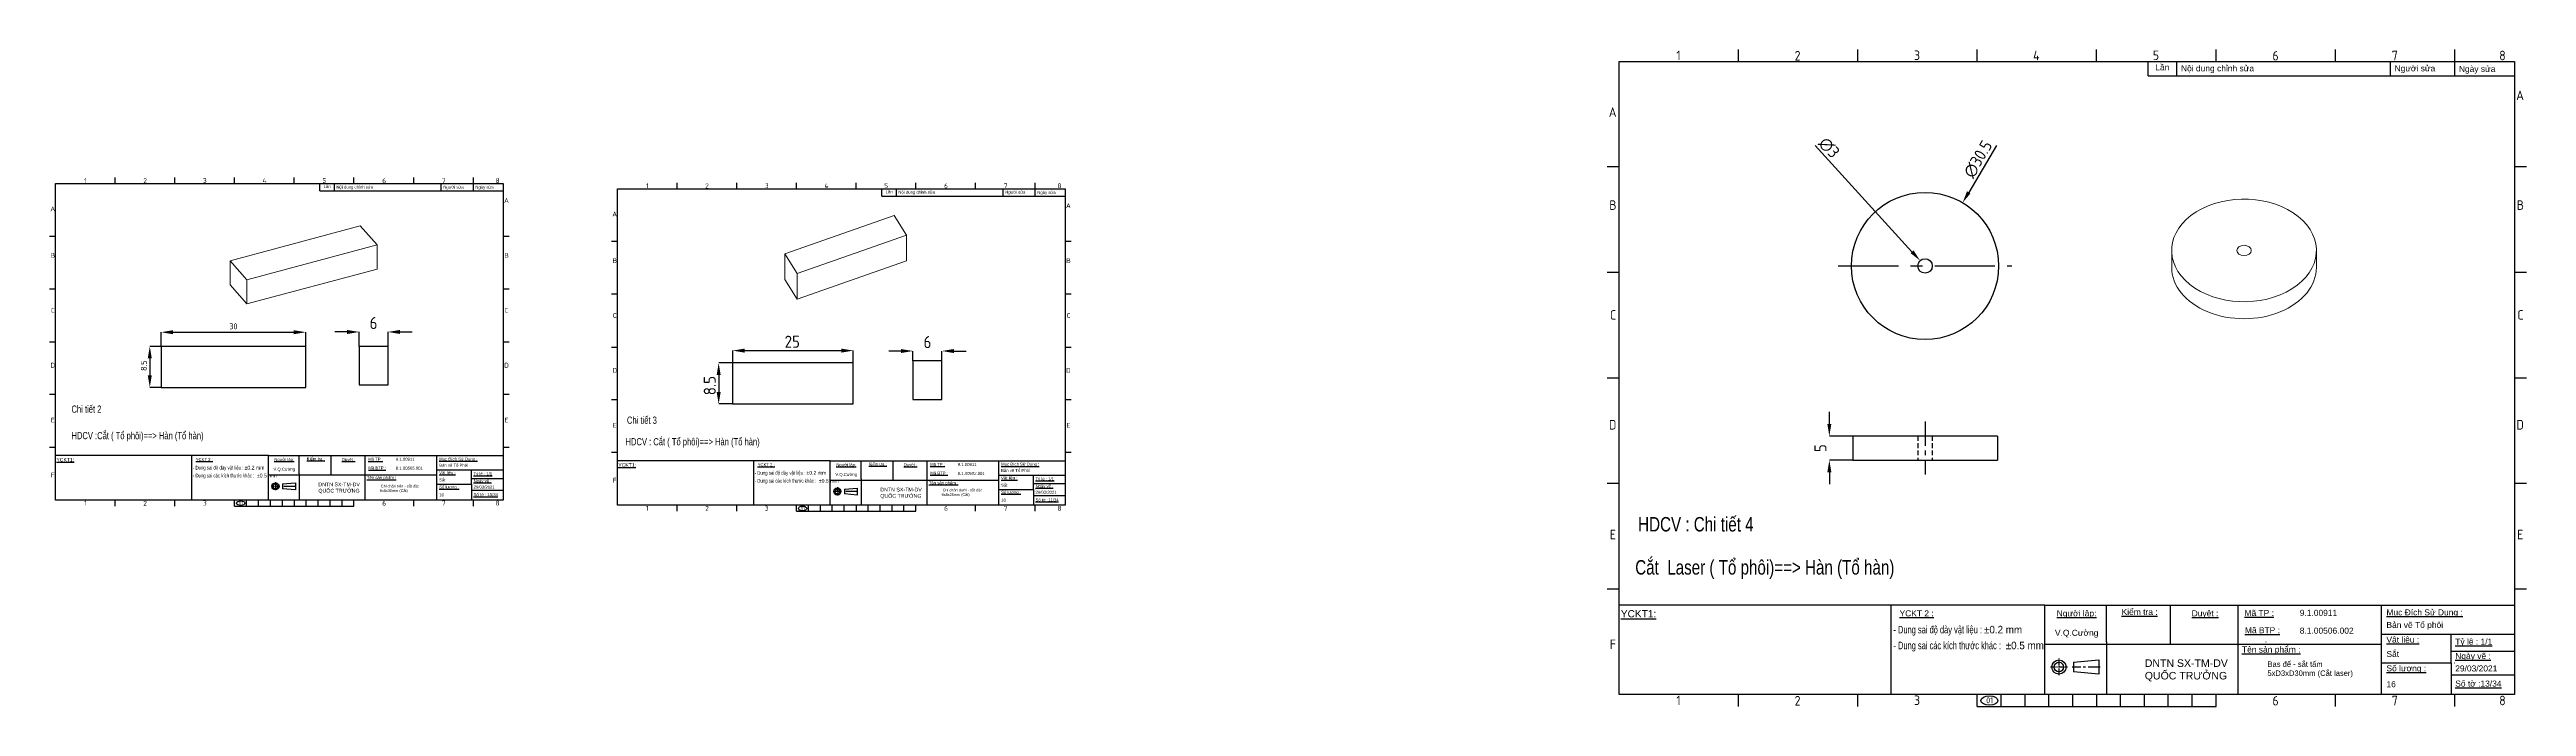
# Model space of a CAD drawing. Header units: millimetres. Extents: x -205945 to -46279, y 28253 to 108078.
# Drawn here: x -117146 to -116633, y 43703 to 43839 of the extents above; entities that cross this region are included whole.
import ezdxf

# ---------------------------------------------------------------- set-up
doc = ezdxf.new("R2010")
doc.units = ezdxf.units.MM
doc.header["$PDMODE"] = 2
for name, pattern in [('CENTER', [2, 1.25, -0.25, 0.25, -0.25]), ('CENTERX2', [4, 2.5, -0.5, 0.5, -0.5]), ('CONTPVMNIL', [0]), ('DASHEDX2', [1.5, 1, -0.5])]:
    doc.linetypes.add(name, pattern=pattern)
doc.layers.get('0').update_dxf_attribs({"linetype": 'CONTPVMNIL'})
doc.layers.get('DEFPOINTS').update_dxf_attribs({"color": 6})
for name, color, linetype in [('CENTER', 1, 'CENTERX2'), ('FRAME050', 6, 'Continuous'), ('hatch', 4, 'DASHEDX2'), ('MAIN', 7, 'Continuous')]:
    doc.layers.add(name, color=color, linetype=linetype)
doc.styles.add('ISOCP', font='isocp')
doc.styles.add('SLDTEXTSTYLE3', font='TXT', dxfattribs={"width": 0.65, "bigfont": 'bigfont'})
doc.styles.get("Standard").update_dxf_attribs({"font": 'isocp.shx'})
doc.styles.add('style1', font='arial.ttf', dxfattribs={"width": 0.75})
doc.dimstyles.new('Dim20$0', dxfattribs={"dimtxt": 20, "dimasz": 10, "dimexe": 0, "dimexo": 0, "dimgap": 0.6, "dimtad": 1, "dimtoh": 1, "dimdsep": 46, "dimtxsty": 'ISOCP', "dimcen": 0, "dimclrd": 3, "dimclre": 3, "dimclrt": 7, "dimadec": 3, "dimazin": 2, "dimtp": 0.05, "dimtm": 0.05, "dimtfac": 0.7, "dimtofl": 0, "dimtmove": 0, "dimatfit": 3, "dimfxl": 0, "dimtolj": 1, "dimarcsym": 0})
doc.dimstyles.new('Dim20$3', dxfattribs={"dimtxt": 20, "dimasz": 10, "dimexe": 0, "dimexo": 0, "dimgap": 0.6, "dimtad": 1, "dimtoh": 1, "dimdsep": 46, "dimtxsty": 'ISOCP', "dimcen": 0, "dimclrd": 3, "dimclre": 3, "dimclrt": 7, "dimadec": 3, "dimazin": 2, "dimtp": 0.05, "dimtm": 0.05, "dimtfac": 0.7, "dimtofl": 0, "dimtmove": 0, "dimatfit": 3, "dimfxl": 0, "dimtolj": 1, "dimarcsym": 0})

# ---------------------------------------------------------------- blocks, each defined once
blk = doc.blocks.new('ẢERHAEEH')
at = {"layer": 'FRAME050'}
for p, q in [((-261.36, 213.96), (-261.36, 217.92)), ((-221.76, 213.96), (-221.76, 217.92)), ((-182.16, 213.96), (-182.16, 217.92)), ((-142.56, 213.96), (-142.56, 217.92)), ((-102.96, 213.96), (-102.96, 217.92)), ((-63.36, 213.96), (-63.36, 217.92)), ((-23.76, 213.96), (-23.76, 217.92)), ((-300.96, 178.96), (-304.92, 178.96)), ((0, 178.96), (-3.96, 178.96)), ((-300.96, 143.96), (-304.92, 143.96)), ((0, 143.96), (-3.96, 143.96)), ((-304.92, 108.96), (-300.96, 108.96)), ((-3.96, 108.96), (0, 108.96)), ((-300.96, 73.96), (-304.92, 73.96)), ((0, 73.96), (-3.96, 73.96)), ((-300.96, 38.96), (-304.92, 38.96)), ((0, 38.96), (-3.96, 38.96)), ((-261.36, 0), (-261.36, 3.96)), ((-221.76, 0), (-221.76, 3.96)), ((-182.16, 0), (-182.16, 3.96)), ((-182.16, 0), (-102.96, 0)), ((-174.24, 0), (-174.24, 3.96)), ((-166.32, 0), (-166.32, 3.96)), ((-158.4, 0), (-158.4, 3.96)), ((-150.48, 0), (-150.48, 3.96)), ((-142.56, 3.96), (-142.56, 0)), ((-134.64, 0), (-134.64, 3.96)), ((-126.72, 0), (-126.72, 3.96)), ((-118.8, 0), (-118.8, 3.96)), ((-110.88, 0), (-110.88, 3.96)), ((-102.96, 0), (-102.96, 3.96)), ((-63.36, 0), (-63.36, 3.96)), ((-23.76, 0), (-23.76, 3.96))]:
    blk.add_line(p, q, dxfattribs=at)
at = {"layer": 'MAIN', "color": 7, "linetype": 'Continuous'}
blk.add_lwpolyline([(-300.96, 213.96), (-3.96, 213.96), (-3.96, 3.96), (-300.96, 3.96)], close=True, dxfattribs=at)
at = {"layer": 'FRAME050', "style": 'ISOCP'}
for s, p in [('1', (-281.95, 214.36)), ('2', (-242.72, 214.28)), ('3', (-203.13, 214.42)), ('4', (-163.63, 214.36)), ('5', (-123.93, 214.42)), ('6', (-84.25, 214.28)), ('7', (-44.67, 214.36)), ('8', (-9.03, 214.36)), ('A', (-304.37, 195.59)), ('A', (-3.41, 201.17)), ('B', (-304.21, 164.74)), ('B', (-3.25, 164.74)), ('C', (-303.97, 128.3)), ('C', (-3.01, 128.3)), ('D', (-304.3, 91.87)), ('D', (-3.34, 91.87)), ('E', (-304.05, 55.44)), ('E', (-3.09, 55.44)), ('F', (-304.05, 19.01)), ('1', (-281.95, 0.4)), ('2', (-242.72, 0.32)), ('3', (-203.13, 0.46)), ('6', (-84.25, 0.32)), ('7', (-44.67, 0.4)), ('8', (-9.03, 0.4))]:
    blk.add_text(s, height=3.17, dxfattribs=at).set_placement(p)
blk = doc.blocks.new('*D71')
at = {"color": 3, "lineweight": -2, "ltscale": 30, "transparency": 16777216}
for p, q in [((-117123.18, 43777.5), (-117123.18, 43780.44)), ((-117120.68, 43780.44), (-117095.68, 43780.44)), ((-117093.18, 43777.5), (-117093.18, 43780.44))]:
    blk.add_line(p, q, dxfattribs=at)
at = {"color": 3, "ltscale": 30, "transparency": 16777216}
for points in [[(-117120.68, 43780.85), (-117120.68, 43780.02), (-117123.18, 43780.44)], [(-117095.68, 43780.85), (-117095.68, 43780.02), (-117093.18, 43780.44)]]:
    blk.add_solid(points, dxfattribs=at)
at = {"layer": 'DEFPOINTS', "color": 0, "ltscale": 30, "transparency": 16777216}
for p in [(-117123.18, 43777.5), (-117093.18, 43780.44), (-117093.18, 43777.5)]:
    blk.add_point(p, dxfattribs=at)
at = {"color": 7, "ltscale": 30, "transparency": 16777216, "insert": (-117108.18, 43781.66), "char_height": 1.25, "attachment_point": 5, "style": 'ISOCP'}
blk.add_mtext('\\A1;30', dxfattribs=at)
blk = doc.blocks.new('*D72')
at = {"color": 3, "lineweight": -2, "ltscale": 30, "transparency": 16777216}
for p, q in [((-117123.18, 43777.5), (-117125.52, 43777.5)), ((-117125.52, 43775), (-117125.52, 43771.5)), ((-117123.18, 43769), (-117125.52, 43769))]:
    blk.add_line(p, q, dxfattribs=at)
at = {"color": 3, "ltscale": 30, "transparency": 16777216}
for points in [[(-117125.94, 43775), (-117125.1, 43775), (-117125.52, 43777.5)], [(-117125.94, 43771.5), (-117125.1, 43771.5), (-117125.52, 43769)]]:
    blk.add_solid(points, dxfattribs=at)
at = {"layer": 'DEFPOINTS', "color": 0, "ltscale": 30, "transparency": 16777216}
for p in [(-117123.18, 43777.5), (-117125.52, 43769), (-117123.18, 43769)]:
    blk.add_point(p, dxfattribs=at)
at = {"color": 7, "ltscale": 30, "transparency": 16777216, "insert": (-117126.74, 43773.5), "char_height": 1.25, "attachment_point": 5, "rotation": 90, "style": 'ISOCP'}
blk.add_mtext('\\A1;8.5', dxfattribs=at)
blk = doc.blocks.new('*D73')
at = {"color": 3, "lineweight": -2, "ltscale": 30, "transparency": 16777216}
for p, q in [((-117084.63, 43780.49), (-117087.13, 43780.49)), ((-117082.13, 43777.5), (-117082.13, 43780.49)), ((-117076.13, 43777.5), (-117076.13, 43780.49)), ((-117073.63, 43780.49), (-117071.13, 43780.49))]:
    blk.add_line(p, q, dxfattribs=at)
at = {"color": 3, "ltscale": 30, "transparency": 16777216}
for points in [[(-117084.63, 43780.91), (-117084.63, 43780.07), (-117082.13, 43780.49)], [(-117073.63, 43780.91), (-117073.63, 43780.07), (-117076.13, 43780.49)]]:
    blk.add_solid(points, dxfattribs=at)
at = {"layer": 'DEFPOINTS', "color": 0, "ltscale": 30, "transparency": 16777216}
for p in [(-117082.13, 43777.5), (-117076.13, 43780.49), (-117076.13, 43777.5)]:
    blk.add_point(p, dxfattribs=at)
at = {"color": 7, "ltscale": 30, "transparency": 16777216, "insert": (-117079.13, 43782.34), "char_height": 2.5, "attachment_point": 5, "style": 'ISOCP'}
blk.add_mtext('\\A1;6', dxfattribs=at)
blk = doc.blocks.new('A$C64CD57F1')
at = {"color": 0, "linetype": 'Continuous', "lineweight": 0, "extrusion": (5.55112e-16, 0.83647, 0.548013)}
for p, q in [((16840.34, -72549.26), (16813.37, -72556.47)), ((16843.84, -72553.2), (16840.34, -72549.26)), ((16843.84, -72553.2), (16816.87, -72560.41)), ((16843.84, -72558.22), (16843.84, -72553.2)), ((16813.37, -72556.47), (16813.37, -72561.49)), ((16816.87, -72560.41), (16813.37, -72556.47)), ((16813.37, -72561.49), (16816.87, -72565.43)), ((16843.84, -72558.22), (16816.87, -72565.43)), ((16816.87, -72565.43), (16816.87, -72560.41))]:
    blk.add_line(p, q, dxfattribs=at)
blk = doc.blocks.new('*D77')
at = {"color": 3, "lineweight": -2, "ltscale": 30, "transparency": 16777216}
for p, q in [((-117004.69, 43774.06), (-117004.69, 43776.62)), ((-117002.19, 43776.62), (-116982.19, 43776.62)), ((-116979.69, 43774.06), (-116979.69, 43776.62))]:
    blk.add_line(p, q, dxfattribs=at)
at = {"color": 3, "ltscale": 30, "transparency": 16777216}
for points in [[(-117002.19, 43777.04), (-117002.19, 43776.2), (-117004.69, 43776.62)], [(-116982.19, 43777.04), (-116982.19, 43776.2), (-116979.69, 43776.62)]]:
    blk.add_solid(points, dxfattribs=at)
at = {"layer": 'DEFPOINTS', "color": 0, "ltscale": 30, "transparency": 16777216}
for p in [(-117004.69, 43774.06), (-116979.69, 43776.62), (-116979.69, 43774.06)]:
    blk.add_point(p, dxfattribs=at)
at = {"color": 7, "ltscale": 30, "transparency": 16777216, "insert": (-116992.33, 43778.47), "char_height": 2.5, "attachment_point": 5, "style": 'ISOCP'}
blk.add_mtext('\\A1;25', dxfattribs=at)
blk = doc.blocks.new('*D75')
at = {"color": 3, "lineweight": -2, "ltscale": 30, "transparency": 16777216}
for p, q in [((-117004.69, 43774.06), (-117007.59, 43774.06)), ((-117007.59, 43771.56), (-117007.59, 43768.06)), ((-117004.69, 43765.56), (-117007.59, 43765.56))]:
    blk.add_line(p, q, dxfattribs=at)
at = {"color": 3, "ltscale": 30, "transparency": 16777216}
for points in [[(-117008.01, 43771.56), (-117007.18, 43771.56), (-117007.59, 43774.06)], [(-117008.01, 43768.06), (-117007.18, 43768.06), (-117007.59, 43765.56)]]:
    blk.add_solid(points, dxfattribs=at)
at = {"layer": 'DEFPOINTS', "color": 0, "ltscale": 30, "transparency": 16777216}
for p in [(-117004.69, 43774.06), (-117007.59, 43765.56), (-117004.69, 43765.56)]:
    blk.add_point(p, dxfattribs=at)
at = {"color": 7, "ltscale": 30, "transparency": 16777216, "insert": (-117009.44, 43769.37), "char_height": 2.5, "attachment_point": 5, "rotation": 90, "style": 'ISOCP'}
blk.add_mtext('\\A1;8.5', dxfattribs=at)
blk = doc.blocks.new('*D76')
at = {"color": 3, "lineweight": -2, "ltscale": 30, "transparency": 16777216}
for p, q in [((-116969.81, 43776.54), (-116972.31, 43776.54)), ((-116967.31, 43774.48), (-116967.31, 43776.54)), ((-116961.31, 43774.48), (-116961.31, 43776.54)), ((-116958.81, 43776.54), (-116956.31, 43776.54))]:
    blk.add_line(p, q, dxfattribs=at)
at = {"color": 3, "ltscale": 30, "transparency": 16777216}
for points in [[(-116969.81, 43776.95), (-116969.81, 43776.12), (-116967.31, 43776.54)], [(-116958.81, 43776.95), (-116958.81, 43776.12), (-116961.31, 43776.54)]]:
    blk.add_solid(points, dxfattribs=at)
at = {"layer": 'DEFPOINTS', "color": 0, "ltscale": 30, "transparency": 16777216}
for p in [(-116967.31, 43774.48), (-116961.31, 43776.54), (-116961.31, 43774.48)]:
    blk.add_point(p, dxfattribs=at)
at = {"color": 7, "ltscale": 30, "transparency": 16777216, "insert": (-116964.31, 43778.39), "char_height": 2.5, "attachment_point": 5, "style": 'ISOCP'}
blk.add_mtext('\\A1;6', dxfattribs=at)
blk = doc.blocks.new('A$C16227D3D')
at = {"color": 0, "linetype": 'Continuous', "lineweight": 0, "extrusion": (0, 0.665989, 0.745962)}
for p, q in [((132610.7, 11330.09), (132633.31, 11338.05)), ((132633.31, 11338.05), (132635.87, 11334)), ((132613.26, 11326.04), (132635.87, 11334)), ((132635.87, 11334), (132635.87, 11328.67)), ((132610.7, 11330.09), (132613.26, 11326.04)), ((132610.7, 11324.76), (132610.7, 11330.09)), ((132613.26, 11320.71), (132635.87, 11328.67)), ((132613.26, 11320.71), (132610.7, 11324.76)), ((132613.26, 11326.04), (132613.26, 11320.71))]:
    blk.add_line(p, q, dxfattribs=at)
blk = doc.blocks.new('A$C77DE2C62')
at = {"color": 0, "linetype": 'Continuous', "lineweight": 0, "extrusion": (0, 0.705197, 0.709011)}
for p, q in [((73145.08, 19805.38), (73145.08, 19801.86)), ((73175.08, 19805.38), (73175.08, 19801.86))]:
    blk.add_line(p, q, dxfattribs=at)
at = {"color": 0, "linetype": 'Continuous', "lineweight": 0}
blk.add_ellipse((73160.08, 19805.38), major_axis=(15, 0), ratio=0.709011, start_param=-5.56012, end_param=0.723065, dxfattribs=at)
at = {"color": 0, "linetype": 'Continuous', "lineweight": 0, "extrusion": (-2.92725e-17, 3.33067e-16, -1)}
blk.add_ellipse((73160.08, 19805.38), major_axis=(-1.5, 0), ratio=0.709011, start_param=-3.864657629416494, end_param=2.418527677763092, dxfattribs=at)
at = {"color": 0, "linetype": 'Continuous', "lineweight": 0, "extrusion": (-6.85472e-18, 2.77556e-16, -1)}
blk.add_ellipse((73160.08, 19801.86), major_axis=(15, 0), ratio=0.709011, start_param=0, end_param=3.141593, dxfattribs=at)
blk = doc.blocks.new('*D231')
at = {"color": 3, "lineweight": -2, "ltscale": 30, "transparency": 16777216}
for p, q in [((-116777.35, 43761.41), (-116777.35, 43763.91)), ((-116772.52, 43758.91), (-116777.35, 43758.91)), ((-116772.52, 43753.91), (-116777.35, 43753.91)), ((-116777.35, 43751.41), (-116777.35, 43748.91))]:
    blk.add_line(p, q, dxfattribs=at)
at = {"color": 3, "ltscale": 30, "transparency": 16777216}
for points in [[(-116777.77, 43761.41), (-116776.94, 43761.41), (-116777.35, 43758.91)], [(-116777.77, 43751.41), (-116776.94, 43751.41), (-116777.35, 43753.91)]]:
    blk.add_solid(points, dxfattribs=at)
at = {"layer": 'DEFPOINTS', "color": 0, "ltscale": 30, "transparency": 16777216}
for p in [(-116772.52, 43758.91), (-116777.35, 43753.91), (-116772.52, 43753.91)]:
    blk.add_point(p, dxfattribs=at)
at = {"color": 7, "ltscale": 30, "transparency": 16777216, "insert": (-116779.2, 43756.41), "char_height": 2.5, "attachment_point": 5, "rotation": 90, "style": 'ISOCP'}
blk.add_mtext('\\A1;5', dxfattribs=at)
blk = doc.blocks.new('*D232')
at = {"color": 3, "lineweight": -2, "ltscale": 30, "transparency": 16777216}
blk.add_line((-116742.69, 43819.15), (-116748.46, 43809.43), dxfattribs=at)
at = {"color": 3, "ltscale": 30, "transparency": 16777216}
blk.add_solid([(-116748.82, 43809.65), (-116748.1, 43809.22), (-116749.73, 43807.29)], dxfattribs=at)
at = {"layer": 'DEFPOINTS', "color": 0, "ltscale": 30, "transparency": 16777216}
for p in [(-116749.73, 43807.29), (-116765.3, 43781.06)]:
    blk.add_point(p, dxfattribs=at)
at = {"color": 7, "ltscale": 30, "transparency": 16777216, "insert": (-116746.53, 43816.31), "char_height": 2.5, "attachment_point": 5, "rotation": 59.3065, "style": 'ISOCP'}
blk.add_mtext('\\A1;∅30.5', dxfattribs=at)
blk = doc.blocks.new('*D233')
at = {"color": 3, "lineweight": -2, "ltscale": 30, "transparency": 16777216}
blk.add_line((-116780.31, 43819.13), (-116760.22, 43797.13), dxfattribs=at)
at = {"color": 3, "ltscale": 30, "transparency": 16777216}
blk.add_solid([(-116759.91, 43797.41), (-116760.52, 43796.84), (-116758.53, 43795.28)], dxfattribs=at)
at = {"layer": 'DEFPOINTS', "color": 0, "ltscale": 30, "transparency": 16777216}
for p in [(-116758.53, 43795.28), (-116756.51, 43793.06)]:
    blk.add_point(p, dxfattribs=at)
at = {"color": 7, "ltscale": 30, "transparency": 16777216, "insert": (-116777.41, 43818.7), "char_height": 2.5, "attachment_point": 5, "rotation": 312.403, "style": 'ISOCP'}
blk.add_mtext('\\A1;∅3', dxfattribs=at)

msp = doc.modelspace()

# ---------------------------------------------------------------- linework, layer by layer
at = {"ltscale": 30}
for p, q in [((-116742.519, 43758.915, 0), (-116772.519, 43758.915, 0)), ((-116772.519, 43758.915, 0), (-116772.519, 43753.915, 0)), ((-116742.519, 43758.915, 0), (-116742.519, 43753.915, 0)), ((-116772.519, 43753.915, 0), (-116742.519, 43753.915, 0))]:
    msp.add_line(p, q, dxfattribs=at)
for p, q in [((-117100.927, 43754.877), (-117145.063, 43754.877)), ((-117116.879, 43754.877), (-117116.879, 43745.629)), ((-117087.956, 43754.877), (-117087.956, 43750.845)), ((-117066.022, 43751.891), (-117066.022, 43754.877)), ((-116984.446, 43753.798, 0), (-117028.582, 43753.798, 0)), ((-117000.398, 43753.798, 0), (-117000.398, 43744.55, 0)), ((-116971.475, 43753.798, 0), (-116971.475, 43749.766, 0)), ((-116949.541, 43750.813, 0), (-116949.541, 43753.798, 0)), ((-117100.927, 43750.845), (-117080.878, 43750.845)), ((-117094.553, 43751.101), (-117094.553, 43745.629)), ((-117058.822, 43750.133), (-117052.25, 43750.133)), ((-117058.822, 43747.682), (-117052.25, 43747.682)), ((-116984.446, 43749.766, 0), (-116964.397, 43749.766, 0)), ((-116978.072, 43750.022, 0), (-116978.072, 43744.55, 0)), ((-116961.549, 43750.022, 0), (-116961.509, 43750.022, 0)), ((-116942.341, 43749.054, 0), (-116935.769, 43749.054, 0)), ((-116942.341, 43746.603, 0), (-116935.769, 43746.603, 0)), ((-116732.673, 43723.815), (-116820.945, 43723.815)), ((-116764.577, 43723.815), (-116764.577, 43705.32)), ((-116706.732, 43723.815), (-116706.732, 43715.751)), ((-116662.864, 43717.845), (-116662.864, 43723.815)), ((-116732.673, 43715.751), (-116692.575, 43715.751)), ((-116719.925, 43716.264), (-116719.925, 43705.32)), ((-116686.88, 43716.264), (-116686.8, 43716.264)), ((-116648.464, 43714.328), (-116635.32, 43714.328)), ((-116648.464, 43709.426), (-116635.32, 43709.426))]:
    msp.add_line(p, q)
at = {"ltscale": 3}
for p, q in [((-117080.878, 43750.845), (-117066.022, 43750.845)), ((-116964.397, 43749.766, 0), (-116949.541, 43749.766, 0)), ((-116692.575, 43715.751), (-116662.864, 43715.751))]:
    msp.add_line(p, q, dxfattribs=at)
at = {"linetype": 'ByBlock'}
for p, q in [((-117058.822, 43748.929), (-117058.822, 43745.629)), ((-116942.341, 43747.85, 0), (-116942.341, 43744.55, 0)), ((-116648.464, 43711.92), (-116648.464, 43705.32))]:
    msp.add_line(p, q, dxfattribs=at)
at = {"ltscale": 30}
for points in [[(-117093.177, 43768.997), (-117093.177, 43777.497), (-117123.177, 43777.497), (-117123.177, 43768.997)], [(-117076.126, 43769.497), (-117076.126, 43777.497), (-117082.126, 43777.497), (-117082.126, 43769.497)]]:
    msp.add_lwpolyline(points, close=True, dxfattribs=at)
at = {"ltscale": 30, "elevation": 0}
for points in [[(-116979.694, 43765.557), (-116979.694, 43774.057), (-117004.694, 43774.057), (-117004.694, 43765.557)], [(-116961.31, 43766.476), (-116961.31, 43774.476), (-116967.31, 43774.476), (-116967.31, 43766.476)]]:
    msp.add_lwpolyline(points, close=True, dxfattribs=at)
at = {"ltscale": 30}
for radius in [15.25, 1.5]:
    msp.add_circle((-116757.519, 43794.171, 0), radius, dxfattribs=at)
at = {"color": 1}
for centre, major_axis in [((-117106.671, 43744.996), (-0.878, 0)), ((-116990.19, 43743.917, 0), (-0.878, 0)), ((-116744.162, 43704.054), (-1.757, 0))]:
    msp.add_ellipse(centre, major_axis=major_axis, ratio=0.5517163, dxfattribs=at)
at = {"layer": 'CENTER', "ltscale": 5}
msp.add_line((-116775.519, 43794.171, 0), (-116739.519, 43794.171, 0), dxfattribs=at)
at = {"layer": 'CENTER', "ltscale": 2}
msp.add_line((-116757.519, 43761.915, 0), (-116757.519, 43750.915, 0), dxfattribs=at)
at = {"layer": 'CENTER', "color": 1, "linetype": 'CENTER', "ltscale": 0.05}
for p, q in [((-117098.582, 43748.481), (-117100.365, 43748.481)), ((-117099.473, 43749.372), (-117099.473, 43747.59)), ((-116982.101, 43747.402, 0), (-116983.884, 43747.402, 0)), ((-116982.992, 43748.293, 0), (-116982.992, 43746.511, 0)), ((-116727.983, 43711.024), (-116731.548, 43711.024)), ((-116729.766, 43712.807), (-116729.766, 43709.241))]:
    msp.add_line(p, q, dxfattribs=at)
at = {"layer": 'CENTER'}
for p, q in [((-117095.2, 43748.481), (-117098.089, 43748.481)), ((-116978.719, 43747.402, 0), (-116981.608, 43747.402, 0)), ((-116721.22, 43711.024), (-116726.997, 43711.024))]:
    msp.add_line(p, q, dxfattribs=at)
at = {"layer": 'hatch'}
for p, q in [((-116759.019, 43758.915, 0), (-116759.019, 43753.915, 0)), ((-116756.019, 43758.915, 0), (-116756.019, 43753.915, 0))]:
    msp.add_line(p, q, dxfattribs=at)
at = {"layer": 'MAIN'}
for p, q in [((-116711.296, 43833.57), (-116711.296, 43836.57)), ((-116705.296, 43833.57), (-116705.296, 43836.57)), ((-116661.029, 43833.57), (-116661.029, 43836.57)), ((-116647.695, 43833.57), (-116647.695, 43836.57)), ((-116711.296, 43833.57), (-116635.32, 43833.57)), ((-117090.238, 43809.754), (-117090.238, 43811.254)), ((-117090.238, 43809.754), (-117052.25, 43809.754)), ((-117087.238, 43809.754), (-117087.238, 43811.254)), ((-117065.105, 43809.754), (-117065.105, 43811.254)), ((-117058.438, 43809.754), (-117058.438, 43811.254)), ((-116973.757, 43808.675, 0), (-116973.757, 43810.175, 0)), ((-116973.757, 43808.675, 0), (-116935.769, 43808.675, 0)), ((-116970.757, 43808.675, 0), (-116970.757, 43810.175, 0)), ((-116948.624, 43808.675, 0), (-116948.624, 43810.175, 0)), ((-116941.957, 43808.675, 0), (-116941.957, 43810.175, 0)), ((-117100.927, 43754.877), (-117052.25, 43754.877)), ((-117100.927, 43750.845), (-117100.927, 43754.877)), ((-117094.553, 43751.101), (-117094.553, 43754.877)), ((-117080.878, 43751.891), (-117080.878, 43754.877)), ((-117080.878, 43748.929), (-117080.878, 43751.891)), ((-117066.022, 43751.891), (-117052.25, 43751.891)), ((-117066.022, 43748.929), (-117066.022, 43751.891)), ((-117058.822, 43748.929), (-117058.822, 43751.891)), ((-116984.446, 43753.798, 0), (-116935.769, 43753.798, 0)), ((-116984.446, 43749.766, 0), (-116984.446, 43753.798, 0)), ((-116978.072, 43750.022, 0), (-116978.072, 43753.798, 0)), ((-116964.397, 43750.813, 0), (-116964.397, 43753.798, 0)), ((-117100.927, 43745.629), (-117100.927, 43750.845)), ((-117097.975, 43748.971), (-117095.341, 43749.216)), ((-117097.975, 43748.971), (-117097.975, 43747.991)), ((-117095.341, 43747.746), (-117097.975, 43747.991)), ((-117095.341, 43749.216), (-117095.341, 43747.746)), ((-117080.878, 43745.629), (-117080.878, 43748.929)), ((-117066.022, 43748.929), (-117058.822, 43748.929)), ((-117066.022, 43745.629), (-117066.022, 43748.929)), ((-117058.463, 43748.929), (-117058.45, 43748.929)), ((-116984.446, 43744.55, 0), (-116984.446, 43749.766, 0)), ((-116981.494, 43747.892, 0), (-116978.86, 43748.137, 0)), ((-116981.494, 43747.892, 0), (-116981.494, 43746.912, 0)), ((-116978.86, 43746.667, 0), (-116981.494, 43746.912, 0)), ((-116978.86, 43748.137, 0), (-116978.86, 43746.667, 0)), ((-116964.397, 43747.85, 0), (-116964.397, 43750.813, 0)), ((-116964.397, 43744.55, 0), (-116964.397, 43747.85, 0)), ((-116949.541, 43750.813, 0), (-116935.769, 43750.813, 0)), ((-116949.541, 43747.85, 0), (-116949.541, 43750.813, 0)), ((-116949.541, 43747.85, 0), (-116942.341, 43747.85, 0)), ((-116949.541, 43744.55, 0), (-116949.541, 43747.85, 0)), ((-116942.341, 43747.85, 0), (-116942.341, 43750.813, 0)), ((-116941.982, 43747.85, 0), (-116941.969, 43747.85, 0)), ((-116732.673, 43723.815), (-116635.32, 43723.815)), ((-116732.673, 43715.751), (-116732.673, 43723.815)), ((-116719.925, 43716.264), (-116719.925, 43723.815)), ((-116692.575, 43717.845), (-116692.575, 43723.815)), ((-116732.673, 43705.32), (-116732.673, 43715.751)), ((-116692.575, 43711.92), (-116692.575, 43717.845)), ((-116662.864, 43717.845), (-116635.32, 43717.845)), ((-116662.864, 43711.92), (-116662.864, 43717.845)), ((-116648.464, 43711.92), (-116648.464, 43717.845)), ((-116726.769, 43712.004), (-116721.502, 43712.494)), ((-116726.769, 43712.004), (-116726.769, 43710.044)), ((-116721.502, 43712.494), (-116721.502, 43709.554)), ((-116692.575, 43705.32), (-116692.575, 43711.92)), ((-116662.864, 43711.92), (-116648.464, 43711.92)), ((-116662.864, 43705.32), (-116662.864, 43711.92)), ((-116647.745, 43711.92), (-116647.719, 43711.92)), ((-116721.502, 43709.554), (-116726.769, 43710.044))]:
    msp.add_line(p, q, dxfattribs=at)
for centre, radius in [((-117099.473, 43748.481), 0.735), ((-117099.473, 43748.481), 0.49), ((-116982.992, 43747.402, 0), 0.735), ((-116982.992, 43747.402, 0), 0.49), ((-116729.766, 43711.024), 1.47), ((-116729.766, 43711.024), 0.98)]:
    msp.add_circle(centre, radius, dxfattribs=at)

# ---------------------------------------------------------------- block references
for p, xscale, yscale, zscale in [((-116632.845, 43702.845), 0.625, 0.625, 0.625), ((-117051.013, 43744.391), 0.3125, 0.3125, 0.3125), ((-116934.532, 43743.313, 0), 0.3125, 0.3125, 0.3125)]:
    msp.add_blockref('ẢERHAEEH', p, dxfattribs=dict(xscale=xscale, yscale=yscale, zscale=zscale))
at = {"ltscale": 3}
for name, p in [('A$C77DE2C62', (-189851.47, 23992.01, 0)), ('A$C16227D3D', (-249604.548, 32466.572, 0)), ('A$C64CD57F1', (-133922.252, 116351.723, 0))]:
    msp.add_blockref(name, p, dxfattribs=at)

# ---------------------------------------------------------------- texts
at = {"attachment_point": 1}
for s, insert, char_height, width in [('{\\fArial|b0|i0|c0|p34;Lần}', (-116709.785, 43835.978), 1.25, 24.50884), ('{\\fArial|b0|i0|c0|p34;Lần}', (-117089.483, 43810.958), 0.625, 24.50884), ('{\\fArial|b0|i0|c0|p34;Lần}', (-116973.002, 43809.879, 0), 0.625, 24.50884), ('{\\fArial|b0|i0|c0|p34;\\LYCKT1:}', (-117144.878, 43754.378), 0.75, 28.97216), ('{\\fArial|b0|i0|c0|p34;\\LYCKT1:}', (-117028.397, 43753.299, 0), 0.75, 28.97216), ('{\\fArial|b0|i0|c0|p34;29/03/2021}', (-117058.397, 43748.646), 0.625, 11.98235), ('{\\fArial|b0|i0|c0|p34;29/03/2021}', (-116941.916, 43747.567, 0), 0.625, 11.98235), ('{\\fArial|b0|i0|c0|p34;\\LYCKT1:}', (-116820.576, 43722.818), 1.5, 28.97216), ('{\\fArial|b0|i0|c0|p34;29/03/2021}', (-116647.613, 43711.354), 1.25, 11.98235)]:
    msp.add_mtext(s, dxfattribs=dict(at, insert=insert, char_height=char_height, width=width))
at = {"color": 0, "attachment_point": 1, "style": 'SLDTEXTSTYLE3'}
for s, insert, char_height, width in [('{\\fArial|b0|i0|c0|p34;\\W1;\\C256;Nội dung chỉnh sửa}', (-116704.458, 43835.772), 1.25, 22.90668), ('{\\fArial|b0|i0|c0|p34;\\W1;\\C256;Người sửa}', (-116660.191, 43835.772), 1.25, 22.90668), ('{\\fArial|b0|i0|c0|p34;\\W1;\\C256;Ngày sửa}', (-116646.857, 43835.663), 1.25, 22.90668), ('{\\fArial|b0|i0|c0|p34;\\W1;\\C256;Nội dung chỉnh sửa}', (-117086.82, 43810.855), 0.625, 11.45334), ('{\\fArial|b0|i0|c0|p34;\\W1;\\C256;Người sửa}', (-117064.686, 43810.855), 0.625, 11.45334), ('{\\fArial|b0|i0|c0|p34;\\W1;\\C256;Ngày sửa}', (-117058.019, 43810.8), 0.625, 11.45334), ('{\\fArial|b0|i0|c0|p34;\\W1;\\C256;Nội dung chỉnh sửa}', (-116970.339, 43809.776, 0), 0.625, 11.45334), ('{\\fArial|b0|i0|c0|p34;\\W1;\\C256;Người sửa}', (-116948.205, 43809.776, 0), 0.625, 11.45334), ('{\\fArial|b0|i0|c0|p34;\\W1;\\C256;Ngày sửa}', (-116941.538, 43809.722, 0), 0.625, 11.45334), ('{\\fArial|b0|i0|c0|p34; - Dung sai độ dày vật liệu : \\W0.933;%%P0.2 mm}', (-117116.845, 43752.747), 0.78125, 25.18346), ('{\\fArial|b0|i0|c0|p34;\\W1;\\L\\C256;YCKT 2 :}', (-117115.99, 43754.356), 0.625, 4.34193), ('{\\fArial|b0|i0|c0|p34;\\W1;\\C256;V.Q.Cường}', (-117099.884, 43752.34), 0.625, 4.34193), ('{\\fArial|b0|i0|c0|p34;\\W1;\\L\\C256;Người lập:}', (-117099.703, 43754.356), 0.625, 4.34193), ('{\\fArial|b0|i0|c0|p34;\\W1;\\L\\C256;Kiểm tra :}', (-117092.976, 43754.507), 0.625, 4.34193), ('{\\fArial|b0|i0|c0|p34;\\W1;\\L\\C256;Duyệt :}', (-117085.711, 43754.356), 0.625, 4.34193), ('{\\fArial|b0|i0|c0|p34;\\W1;\\L\\C256;Mã TP :}', (-117080.238, 43754.4), 0.625, 4.34193), ('{\\fArial|b0|i0|c0|p34;\\W1;\\L\\C256;Mã BTP :}', (-117080.198, 43752.611), 0.625, 4.34193), ('{\\fArial|b0|i0|c0|p34;\\W1;\\C256;8.1.00505.001}', (-117074.51, 43752.562), 0.625, 4.34193), ('{\\fArial|b0|i0|c0|p34;\\W1;\\C256;9.1.00911}', (-117074.51, 43754.409), 0.625, 4.34193), ('{\\fArial|b0|i0|c0|p34;\\W1;\\L\\C256;Mục Đích Sử Dụng :}', (-117065.524, 43754.457), 0.625, 8.28753), ('{\\fArial|b0|i0|c0|p34;\\W1;\\L\\C256;Vật liệu :}', (-117065.524, 43751.625), 0.625, 4.34193), ('{\\fArial|b0|i0|c0|p34;\\W1;\\C256;Bản vẽ Tổ Phôi}', (-117065.524, 43753.159), 0.625, 8.28753), ('{\\fArial|b0|i0|c0|p34; - Dung sai độ dày vật liệu : \\W0.933;%%P0.2 mm}', (-117000.364, 43751.668, 0), 0.78125, 25.18346), ('{\\fArial|b0|i0|c0|p34;\\W1;\\L\\C256;YCKT 2 :}', (-116999.509, 43753.277, 0), 0.625, 4.34193), ('{\\fArial|b0|i0|c0|p34;\\W1;\\L\\C256;Người lập:}', (-116983.222, 43753.277, 0), 0.625, 4.34193), ('{\\fArial|b0|i0|c0|p34;\\W1;\\L\\C256;Kiểm tra :}', (-116976.495, 43753.428, 0), 0.625, 4.34193), ('{\\fArial|b0|i0|c0|p34;\\W1;\\L\\C256;Duyệt :}', (-116969.23, 43753.277, 0), 0.625, 4.34193), ('{\\fArial|b0|i0|c0|p34;\\W1;\\L\\C256;Mã TP :}', (-116963.757, 43753.322, 0), 0.625, 4.34193), ('{\\fArial|b0|i0|c0|p34;\\W1;\\C256;9.1.00911}', (-116958.029, 43753.331, 0), 0.625, 4.34193), ('{\\fArial|b0|i0|c0|p34;\\W1;\\L\\C256;Mục Đích Sử Dụng :}', (-116949.043, 43753.378, 0), 0.625, 8.28753), ('{\\fArial|b0|i0|c0|p34;\\W1;\\C256;Bản vẽ Tổ Phôi}', (-116949.043, 43752.081, 0), 0.625, 8.28753), ('{\\fArial|b0|i0|c0|p34; - Dung sai các kích thước khác : \\W0.933; %%P0.5 mm}', (-117116.845, 43751.105), 0.78125, 25.18346), ('{\\fArial|b0|i0|c0|p34;\\W1;\\C256;DNTN SX-TM-DV QUỐC TRƯỞNG}', (-117090.57, 43749.276), 0.78125, 11.64161), ('{\\fArial|b0|i0|c0|p34;\\W1;\\L\\C256;Tên sản phẩm :}', (-117080.5, 43750.609), 0.625, 6.36129), ('{\\fArial|b0|i0|c0|p34;\\W1;\\C256; Chỉ chân trên - sắt đặc 6x8x30mm (Cắt)}', (-117077.838, 43748.807, 0), 0.5625, 11.83969), ('{\\fArial|b0|i0|c0|p34;\\W1;\\L\\C256;Số lượng :}', (-117065.524, 43748.663), 0.625, 4.34193), ('{\\fArial|b0|i0|c0|p34;\\W1;\\C256;Sắt }', (-117065.524, 43750.144), 0.625, 4.34193), ('{\\fArial|b0|i0|c0|p34;\\W1;\\C256;16}', (-117065.524, 43747.013), 0.625, 4.34193), ('{\\fArial|b0|i0|c0|p34;\\W1;\\L\\C256;Tỷ lệ : 1/1}', (-117058.392, 43751.421), 0.625, 4.34193), ('{\\fArial|b0|i0|c0|p34;\\W1;\\L\\C256;Ngày vẽ :}', (-117058.392, 43749.935), 0.625, 4.34193), ('{\\fArial|b0|i0|c0|p34;\\W1;\\L\\C256;Số tờ : 10/34}', (-117058.392, 43747.076), 0.625, 6.87888), ('{\\fArial|b0|i0|c0|p34; - Dung sai các kích thước khác : \\W0.933; %%P0.5 mm}', (-117000.364, 43750.026, 0), 0.78125, 25.18346), ('{\\fArial|b0|i0|c0|p34;\\W1;\\C256;V.Q.Cường}', (-116983.403, 43751.261, 0), 0.625, 4.34193), ('{\\fArial|b0|i0|c0|p34;\\W1;\\C256;DNTN SX-TM-DV QUỐC TRƯỞNG}', (-116974.089, 43748.197, 0), 0.78125, 11.64161), ('{\\fArial|b0|i0|c0|p34;\\W1;\\L\\C256;Tên sản phẩm :}', (-116964.019, 43749.53, 0), 0.625, 6.36129), ('{\\fArial|b0|i0|c0|p34;\\W1;\\L\\C256;Mã BTP :}', (-116963.717, 43751.532, 0), 0.625, 4.34193), ('{\\fArial|b0|i0|c0|p34;\\W1;\\C256; Chỉ chân dưới - sắt đặc 6x8x25mm (Cắt)}', (-116961.378, 43747.981, 0), 0.5625, 10.20343), ('{\\fArial|b0|i0|c0|p34;\\W1;\\C256;8.1.00502.001}', (-116958.029, 43751.484, 0), 0.625, 4.34193), ('{\\fArial|b0|i0|c0|p34;\\W1;\\L\\C256;Vật liệu :}', (-116949.043, 43750.546, 0), 0.625, 4.34193), ('{\\fArial|b0|i0|c0|p34;\\W1;\\L\\C256;Số lượng :}', (-116949.043, 43747.584, 0), 0.625, 4.34193), ('{\\fArial|b0|i0|c0|p34;\\W1;\\C256;Sắt }', (-116949.043, 43749.065, 0), 0.625, 4.34193), ('{\\fArial|b0|i0|c0|p34;\\W1;\\L\\C256;Tỷ lệ : 1/1}', (-116941.911, 43750.343, 0), 0.625, 4.34193), ('{\\fArial|b0|i0|c0|p34;\\W1;\\L\\C256;Ngày vẽ :}', (-116941.911, 43748.856, 0), 0.625, 4.34193), ('{\\fArial|b0|i0|c0|p34;\\W1;\\C256;16}', (-116949.043, 43745.934, 0), 0.625, 4.34193), ('{\\fArial|b0|i0|c0|p34;\\W1;\\L\\C256;Số tờ :11/34}', (-116941.911, 43745.997, 0), 0.625, 5.06195), ('{\\fArial|b0|i0|c0|p34;\\W1;\\L\\C256;YCKT 2 :}', (-116762.798, 43722.773), 1.25, 8.68385), ('{\\fArial|b0|i0|c0|p34;\\W1;\\L\\C256;Người lập:}', (-116730.225, 43722.773), 1.25, 8.68385), ('{\\fArial|b0|i0|c0|p34;\\W1;\\L\\C256;Kiểm tra :}', (-116716.771, 43723.076), 1.25, 8.68385), ('{\\fArial|b0|i0|c0|p34;\\W1;\\L\\C256;Duyệt :}', (-116702.242, 43722.773), 1.25, 8.68385), ('{\\fArial|b0|i0|c0|p34;\\W1;\\L\\C256;Mã TP :}', (-116691.295, 43722.863), 1.25, 8.68385), ('{\\fArial|b0|i0|c0|p34;\\W1;\\C256;9.1.00911}', (-116679.84, 43722.881), 1.25, 8.68385), ('{\\fArial|b0|i0|c0|p34;\\W1;\\L\\C256;Mục Đích Sử Dụng :}', (-116661.868, 43722.977), 1.25, 16.57505), ('{\\fArial|b0|i0|c0|p34; - Dung sai độ dày vật liệu : \\W0.933;%%P0.2 mm}', (-116764.509, 43719.556), 1.5625, 50.36692), ('{\\fArial|b0|i0|c0|p34; - Dung sai các kích thước khác : \\W0.933; %%P0.5 mm}', (-116764.509, 43716.273), 1.5625, 50.36692), ('{\\fArial|b0|i0|c0|p34;\\W1;\\C256;V.Q.Cường}', (-116730.587, 43718.741), 1.25, 8.68385), ('{\\fArial|b0|i0|c0|p34;\\W1;\\L\\C256;Mã BTP :}', (-116691.215, 43719.285), 1.25, 8.68385), ('{\\fArial|b0|i0|c0|p34;\\W1;\\C256;8.1.00506.002}', (-116679.84, 43719.187), 1.25, 8.68385), ('{\\fArial|b0|i0|c0|p34;\\W1;\\L\\C256;Vật liệu :}', (-116661.868, 43717.313), 1.25, 8.68385), ('{\\fArial|b0|i0|c0|p34;\\W1;\\C256;Bản vẽ Tổ phôi}', (-116661.868, 43720.381), 1.25, 16.57505), ('{\\fArial|b0|i0|c0|p34;\\W1;\\L\\C256;Tỷ lệ : 1/1}', (-116647.603, 43716.905), 1.25, 8.68385), ('{\\fArial|b0|i0|c0|p34;\\W1;\\C256;DNTN SX-TM-DV QUỐC TRƯỞNG}', (-116711.959, 43712.614), 1.5625, 23.28322), ('{\\fArial|b0|i0|c0|p34;\\W1;\\L\\C256;Tên sản phẩm :}', (-116691.818, 43715.281), 1.25, 12.72259), ('{\\fArial|b0|i0|c0|p34;\\W1;\\C256;Bas đế - sắt tấm 5xD3xD30mm (Cắt laser)}', (-116686.536, 43712.181, 0), 1.125, 20.40686), ('{\\fArial|b0|i0|c0|p34;\\W1;\\L\\C256;Số lượng :}', (-116661.868, 43711.387), 1.25, 8.68385), ('{\\fArial|b0|i0|c0|p34;\\W1;\\C256;Sắt }', (-116661.868, 43714.35), 1.25, 8.68385), ('{\\fArial|b0|i0|c0|p34;\\W1;\\L\\C256;Ngày vẽ :}', (-116647.603, 43713.931), 1.25, 8.68385), ('{\\fArial|b0|i0|c0|p34;\\W1;\\C256;16}', (-116661.868, 43708.087), 1.25, 8.68385), ('{\\fArial|b0|i0|c0|p34;\\W1;\\L\\C256;Số tờ :13/34}', (-116647.603, 43708.215), 1.25, 10.12391)]:
    msp.add_mtext(s, dxfattribs=dict(at, insert=insert, char_height=char_height, width=width))
at = {"ltscale": 30, "width": 133.91501, "attachment_point": 1, "style": 'style1'}
for s, insert, char_height in [(' Chi tiết 2 ', (-117142.193, 43765.244, 0), 1.5), ('Chi tiết 3', (-117026.601, 43762.951, 0), 1.5), (' HDCV :Cắt ( Tổ phôi)==> Hàn (Tổ hàn)', (-117142.193, 43759.751, 0), 1.5), ('HDCV : Cắt ( Tổ phôi)==> Hàn (Tổ hàn)', (-117026.905, 43758.483, 0), 1.5), ('HDCV : Chi tiết 4', (-116816.984, 43742.122, 0), 3), ('Cắt  Laser ( Tổ phôi)==> Hàn (Tổ hàn)', (-116817.591, 43733.187, 0), 3)]:
    msp.add_mtext(s, dxfattribs=dict(at, insert=insert, char_height=char_height))
at = {"color": 7, "width": 24.50884, "attachment_point": 1}
for insert, char_height in [((-117107.014, 43745.338), 0.625), ((-116990.533, 43744.259, 0), 0.625), ((-116744.847, 43704.737), 1.25)]:
    msp.add_mtext('01', dxfattribs=dict(at, insert=insert, char_height=char_height))

# ---------------------------------------------------------------- dimensions: what is measured, and where the dimension line sits
at = {"ltscale": 30}
dim = msp.add_diameter_dim_2p(p1=(-116756.507, 43793.064, 0), p2=(-116758.53, 43795.279, 0), dimstyle='Dim20$3', override={"dimtxt": 2.5, "dimasz": 2.5, "dimtoh": 0}, dxfattribs=at)
dim.commit()
dim.dimension.update_dxf_attribs({"geometry": '*D233', "text_midpoint": (-116778.776, 43817.449, 0), "dimtype": 163})
dim = msp.add_diameter_dim_2p(p1=(-116765.303, 43781.058, 0), p2=(-116749.734, 43807.285, 0), dimstyle='Dim20$3', override={"dimtxt": 2.5, "dimasz": 2.5, "dimtoh": 0}, dxfattribs=at)
dim.commit()
dim.dimension.update_dxf_attribs({"geometry": '*D232', "text_midpoint": (-116746.526, 43816.314, 0)})
for base, p1, p2, override, picture, middle in [((-117093.177, 43780.436), (-117123.177, 43777.497), (-117093.177, 43777.497), {"dimtxt": 1.25, "dimasz": 2.5}, '*D71', (-117108.177, 43780.436)), ((-117076.126, 43780.491), (-117082.126, 43777.497), (-117076.126, 43777.497), {"dimtxt": 2.5, "dimasz": 2.5}, '*D73', (-117079.126, 43780.491)), ((-116979.694, 43776.621, 0), (-117004.694, 43774.057, 0), (-116979.694, 43774.057, 0), {"dimtxt": 2.5, "dimasz": 2.5}, '*D77', (-116992.329, 43776.621, 0)), ((-116961.31, 43776.537, 0), (-116967.31, 43774.476, 0), (-116961.31, 43774.476, 0), {"dimtxt": 2.5, "dimasz": 2.5}, '*D76', (-116964.31, 43776.537, 0))]:
    dim = msp.add_linear_dim(base=base, p1=p1, p2=p2, dimstyle='Dim20$0', override=override, dxfattribs=at)
    dim.commit()
    dim.dimension.update_dxf_attribs({"geometry": picture, "text_midpoint": middle, "dimtype": 160})
for base, p1, p2, override, picture, middle in [((-117125.518, 43768.997), (-117123.177, 43777.497), (-117123.177, 43768.997), {"dimtxt": 1.25, "dimasz": 2.5}, '*D72', (-117125.518, 43773.497)), ((-117007.592, 43765.557, 0), (-117004.694, 43774.057, 0), (-117004.694, 43765.557, 0), {"dimtxt": 2.5, "dimasz": 2.5}, '*D75', (-117007.592, 43769.367, 0)), ((-116777.352, 43753.915, 0), (-116772.519, 43758.915, 0), (-116772.519, 43753.915, 0), {"dimtxt": 2.5, "dimasz": 2.5}, '*D231', (-116777.352, 43756.415, 0))]:
    dim = msp.add_linear_dim(base=base, p1=p1, p2=p2, angle=90, dimstyle='Dim20$0', override=override, dxfattribs=at)
    dim.commit()
    dim.dimension.update_dxf_attribs({"geometry": picture, "text_midpoint": middle, "dimtype": 160})

doc.saveas('drawing.dxf')
